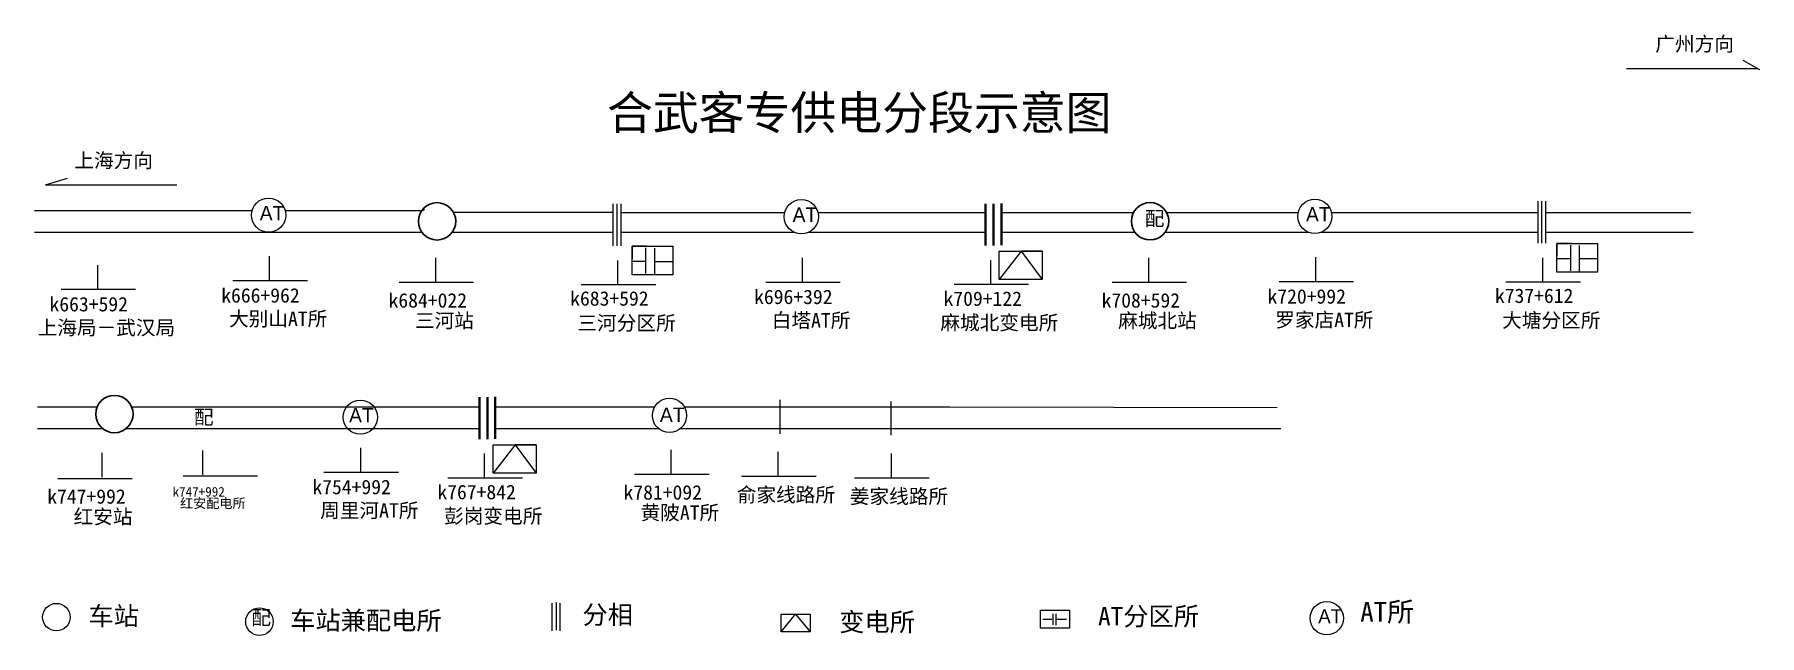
# Model space of a CAD drawing. Header units: millimetres. Extents: x 50 to 420, y -484 to 266.
# Drawn here: x 60.8 to 419.9, y -484.5 to -359.4 of the extents above.
import ezdxf

# ---------------------------------------------------------------- set-up
doc = ezdxf.new("R2010")
doc.units = ezdxf.units.MM
doc.layers.add('站线', color=7, linetype='Continuous', lineweight=30)
doc.styles.add('隶书', font='SIMLI.TTF', dxfattribs={"height": 1.5})

msp = doc.modelspace()

# ---------------------------------------------------------------- linework, layer by layer
for p, q in [((416.39, -364.8), (419.85, -366.7)), ((392.16, -366.52), (419.48, -366.52)), ((63.06, -390.75), (67.61, -389.3)), ((63.06, -390.75), (90.38, -390.75)), ((60.78, -396.05), (106.06, -396.05)), ((112.95, -396.06), (141.41, -396.06)), ((141.63, -396.05), (141.99, -395.81)), ((148.01, -396.39), (181.21, -396.39)), ((182.87, -396.49), (216.95, -396.49)), ((223.88, -396.49), (258.77, -396.49)), ((262.06, -396.49), (289.55, -396.49)), ((296.44, -396.49), (323.8, -396.49)), ((330.77, -396.49), (373.69, -396.49)), ((375.33, -396.49), (405.57, -396.49)), ((60.78, -400.55), (141.39, -400.55)), ((147.75, -400.55), (181.19, -400.55)), ((182.84, -400.55), (218.84, -400.55)), ((222, -400.55), (258.77, -400.55)), ((262.06, -400.55), (289.82, -400.55)), ((296.17, -400.55), (325.91, -400.55)), ((328.66, -400.55), (373.69, -400.55)), ((375.33, -400.55), (406.02, -400.55)), ((109.64, -405.57), (109.64, -410.62)), ((185.18, -403.47), (185.18, -406.14)), ((187.98, -403.86), (187.98, -409.18)), ((189.85, -403.93), (189.85, -409.25)), ((266.18, -404.55), (261.6, -410.44)), ((266.18, -404.55), (270.55, -410.44)), ((270.55, -404.55), (266.18, -404.55)), ((377.67, -402.9), (377.67, -405.57)), ((377.67, -405.57), (377.67, -405.57)), ((380.48, -403.29), (380.48, -408.61)), ((382.34, -403.36), (382.34, -408.68)), ((73.88, -407.4), (73.88, -412.45)), ((144.24, -405.94), (144.24, -410.99)), ((182.16, -406.45), (182.16, -411.49)), ((185.18, -406.14), (185.18, -406.14)), ((185.25, -406.59), (187.98, -406.59)), ((189.91, -406.65), (193.58, -406.65)), ((220.56, -405.89), (220.56, -410.94)), ((259.76, -406.37), (259.76, -411.41)), ((292.67, -405.93), (292.67, -410.98)), ((327.43, -405.8), (327.43, -410.85)), ((374.65, -405.88), (374.65, -410.93)), ((377.75, -406.02), (380.48, -406.02)), ((382.41, -406.08), (386.07, -406.08)), ((66.3, -412.45), (81.83, -412.45)), ((102.06, -410.62), (117.58, -410.62)), ((136.66, -410.99), (152.19, -410.99)), ((174.58, -411.49), (190.1, -411.49)), ((212.98, -410.94), (228.5, -410.94)), ((252.18, -411.41), (267.7, -411.41)), ((285.09, -410.98), (300.61, -410.98)), ((319.85, -410.85), (335.37, -410.85)), ((367.07, -410.93), (382.59, -410.93)), ((61.43, -436.93), (73.81, -436.93)), ((81.01, -436.93), (109.36, -436.93)), ((109.17, -436.93), (116.16, -436.93)), ((114.28, -436.93), (153.4, -436.93)), ((156.69, -436.93), (189.86, -436.93)), ((196.06, -436.93), (251.28, -436.93)), ((215.92, -435.48), (215.92, -442.53)), ((239.03, -435.78), (239.03, -442.83)), ((251.28, -436.93), (319.48, -437.02)), ((61.43, -441.42), (74.96, -441.42)), ((79.87, -441.42), (108.8, -441.42)), ((107.91, -441.43), (117.27, -441.43)), ((114.84, -441.42), (153.4, -441.42)), ((156.69, -441.42), (190.65, -441.42)), ((195.27, -441.42), (247.41, -441.42)), ((247.41, -441.42), (320.24, -441.39)), ((160.82, -444.8), (156.24, -450.69)), ((160.82, -444.8), (165.19, -450.69)), ((165.19, -444.8), (160.82, -444.8)), ((74.79, -446.47), (74.79, -451.52)), ((95.77, -445.99), (95.77, -451.03)), ((128.61, -445.45), (128.61, -450.49)), ((154.4, -446.61), (154.4, -451.66)), ((193.26, -445.89), (193.26, -450.94)), ((215.52, -446.28), (215.52, -451.33)), ((239.07, -446.62), (239.07, -451.66)), ((65.61, -451.79), (81.14, -451.79)), ((91.69, -451.3), (107.21, -451.3)), ((121.03, -450.49), (136.56, -450.49)), ((146.82, -451.66), (162.34, -451.66)), ((185.68, -450.94), (201.2, -450.94)), ((207.94, -451.33), (223.46, -451.33)), ((231.49, -451.66), (247.01, -451.66))]:
    msp.add_line(p, q)
at = {"color": 2, "lineweight": 25}
for p, q in [((181.19, -394.7), (181.19, -403.41)), ((181.19, -394.7), (181.19, -403.41)), ((181.98, -394.7), (181.98, -403.41)), ((182.84, -394.7), (182.84, -403.41)), ((373.69, -394.14), (373.69, -402.84)), ((373.69, -394.14), (373.69, -402.84)), ((374.47, -394.14), (374.47, -402.84)), ((375.33, -394.14), (375.33, -402.84))]:
    msp.add_line(p, q, dxfattribs=at)
at = {"color": 1, "lineweight": 40}
for p, q in [((258.77, -394.67), (258.77, -403.37)), ((258.77, -394.67), (258.77, -397.32)), ((260.41, -394.67), (260.41, -403.37)), ((262.06, -394.6), (262.06, -403.3)), ((153.4, -434.92), (153.4, -443.62)), ((153.4, -434.92), (153.4, -437.57)), ((155.05, -434.92), (155.05, -443.62)), ((156.69, -434.85), (156.69, -443.55))]:
    msp.add_line(p, q, dxfattribs=at)
at = {"lineweight": -3}
for p, q in [((216.2, -483.76), (219.21, -480.04)), ((219.21, -480.04), (222.21, -483.76))]:
    msp.add_line(p, q, dxfattribs=at)
for points in [[(185.18, -403.47), (193.62, -403.47), (193.62, -409.44), (185.18, -409.44)], [(261.6, -404.55), (270.55, -404.55), (270.55, -410.44), (261.6, -410.44)], [(377.67, -402.9), (386.12, -402.9), (386.12, -408.87), (377.67, -408.87)], [(156.24, -444.8), (165.19, -444.8), (165.19, -450.69), (156.24, -450.69)]]:
    msp.add_lwpolyline(points, close=True)
for points in [[(185.18, -403.47), (188.14, -403.47), (185.18, -403.47)], [(377.67, -402.9), (380.64, -402.9), (377.67, -402.9)]]:
    msp.add_lwpolyline(points)
for points in [[(216.2, -480.04), (222.21, -480.04), (222.21, -483.76), (216.2, -483.76)], [(270.2, -479.23), (276.21, -479.23), (276.21, -482.95), (270.2, -482.95)]]:
    msp.add_lwpolyline(points, close=True, dxfattribs=at)
for centre, radius in [((109.5, -397.03), 3.57), ((220.42, -397.35), 3.57), ((327.29, -397.26), 3.57), ((128.59, -439.06), 3.57), ((192.96, -438.7), 3.57), ((329.77, -480.89), 3.47)]:
    msp.add_circle(centre, radius)
at = {"color": 3, "lineweight": 30}
for centre in [(144.57, -398.31), (293, -398.3), (77.41, -438.41)]:
    msp.add_circle(centre, 3.89, dxfattribs=at)
at = {"layer": '站线', "color": 7, "lineweight": -3}
for p, q in [((168.45, -477.75), (168.45, -483.52)), ((169.34, -477.64), (169.34, -483.41)), ((170.12, -477.75), (170.12, -483.52)), ((270.7, -481.12), (272.53, -481.12)), ((272.72, -479.97), (272.72, -482.28)), ((273.39, -479.97), (273.39, -482.37)), ((273.58, -481.12), (275.6, -481.12))]:
    msp.add_line(p, q, dxfattribs=at)
for centre in [(65.33, -480.67), (107.61, -481.62)]:
    msp.add_circle(centre, 2.87, dxfattribs=at)

# ---------------------------------------------------------------- texts
for s, insert, char_height, width, attachment_point in [('{\\fSimSun|b0|i0|c134|p2;广州方向}', (398.16, -359.9), 3, 43.4533, 1), ('{\\fSimSun|b0|i0|c134|p2;上海方向}', (69.06, -384.14), 3, 43.4533, 1), ('{\\fSimSun|b0|i0|c134|p2;配}', (291.9, -396.22), 3, 0.1341, 1), ('{\\H0.4781x;k666+962}', (99.65, -412.22), 6.275, 1.5716, 1), ('{\\H0.4781x;k683+592}', (172.28, -412.86), 6.275, 1.5716, 1), ('{\\H0.4781x;k696+392}', (210.57, -412.53), 6.275, 1.5716, 1), ('{\\H0.4781x;k709+122}', (250, -412.9), 6.275, 1.5716, 1), ('{\\H0.4781x;k720+992}', (317.44, -412.44), 6.275, 1.5716, 1), ('{\\H0.4781x;k737+612}', (364.78, -412.3), 6.275, 1.5716, 1), ('{\\H0.4781x;k663+592}', (63.9, -414.05), 6.275, 1.5716, 1), ('{\\H0.4781x;k684+022}', (134.48, -413.26), 6.275, 1.5716, 1), ('{\\H0.4781x;k708+592}', (282.91, -413.26), 6.275, 1.5716, 1), ('{\\fSimSun|b0|i0|c134|p54;上海局－武汉局}', (75.74, -420.6), 3, 35.6154, 5), ('{\\fSimSun|b0|i0|c134|p54;大别山AT所}', (111.49, -418.76), 3, 35.6154, 5), ('{\\fSimSun|b0|i0|c134|p54;三河站}', (146.1, -419.13), 3, 32.85, 5), ('{\\fSimSun|b0|i0|c134|p2;三河\\fSimSun|b0|i0|c134|p54;分区所}', (184.02, -419.64), 3, 48.7692, 5), ('{\\fSimSun|b0|i0|c134|p54;白塔AT所}', (222.42, -419.08), 3, 35.6154, 5), ('{\\fSimSun|b0|i0|c134|p54;\\C1;麻城北变电所}', (261.62, -419.56), 3, 40.7818, 5), ('{\\fSimSun|b0|i0|c134|p54;麻城北站}', (294.53, -419.13), 3, 32.85, 5), ('{\\fSimSun|b0|i0|c134|p54;罗家店AT所}', (329.28, -418.99), 3, 35.6154, 5), ('{\\fSimSun|b0|i0|c134|p2;大塘\\fSimSun|b0|i0|c134|p54;分区所}', (376.51, -419.07), 3, 48.7692, 5), ('{\\fSimSun|b0|i0|c134|p2;配}', (93.96, -437.54), 3, 0.1341, 1), ('{\\H0.4781x;k754+992}', (118.63, -452.09), 6.275, 1.5716, 1), ('{\\H0.4781x;k747+992}', (63.43, -454.06), 6.275, 1.5716, 1), ('k747+992', (89.51, -453.58), 2, 1.5716, 1), ('{\\fSimSun|b0|i0|c134|p54;红安配电所}', (97.9, -457.09), 2, 32.85, 5), ('{\\H0.4781x;k767+842}', (144.64, -453.14), 6.275, 1.5716, 1), ('{\\H0.4781x;k781+092}', (183.39, -453.22), 6.275, 1.5716, 1), ('{\\fSimSun|b0|i0|c134|p2;俞家线路\\fSimSun|b0|i0|c134|p54;所}', (217.18, -455.37), 3, 48.7692, 5), ('{\\fSimSun|b0|i0|c134|p2;姜家线路\\fSimSun|b0|i0|c134|p54;所}', (240.73, -455.7), 3, 48.7692, 5), ('{\\fSimSun|b0|i0|c134|p54;红安站}', (75.05, -459.93), 3, 32.85, 5), ('{\\fSimSun|b0|i0|c134|p54;周里河AT所}', (130.47, -458.64), 3, 35.6154, 5), ('{\\fSimSun|b0|i0|c134|p54;\\C1;彭岗变电所}', (156.26, -459.81), 3, 40.7818, 5), ('{\\fSimSun|b0|i0|c134|p54;黄陂}AT{\\fSimSun|b0|i0|c134|p54;所}', (195.12, -459.09), 3, 35.6154, 5), ('{\\fSTSong|b0|i0|c134|p2;AT\\fSimSun|b0|i0|c134|p2;所}', (336.75, -477.5), 4.1022, 16.7579, 1), ('{\\fSimSun|b0|i0|c134|p2;配}', (105.91, -479.26), 3, 0.1341, 1)]:
    msp.add_mtext(s, dxfattribs=dict(insert=insert, char_height=char_height, width=width, attachment_point=attachment_point))
at = {"insert": (179.93, -372.21), "char_height": 7, "attachment_point": 1}
msp.add_mtext('{\\fFangSong_GB2312|b0|i0|c134|p49;合武客专供电分段示意图}', dxfattribs=at)
at = {"attachment_point": 1, "style": '隶书'}
for insert, char_height, width in [((107.66, -395.11), 1.5, 56.3862), ((218.58, -395.43), 1.5, 56.3862), ((325.45, -395.34), 1.5, 56.3862), ((126.26, -437.15), 1.5, 56.3862), ((190.96, -437.05), 1.5, 56.3862), ((327.99, -479.03), 1.457, 54.756)]:
    msp.add_mtext('{\\H2x;AT}', dxfattribs=dict(at, insert=insert, char_height=char_height, width=width))
at = {"lineweight": -3, "attachment_point": 1}
for s, insert, char_height, width in [('{\\fSimSun|b0|i0|c134|p2;\\H1.187x;车站}', (72, -478.49), 3.2444, 18.3045), ('{\\fSimSun|b0|i0|c134|p2;\\H1.187x;车站兼配电所}', (114, -479.44), 3.2444, 33.0593), ('{\\fSimSun|b0|i0|c134|p2;分相}', (174.84, -478.25), 3.8528, 29.6866), ('{\\fSimSun|b0|i0|c134|p2;变电所}', (228.28, -479.75), 3.8528, 18.267), ('{\\fSimSun|b0|i0|c134|p2;\\H1.187x;AT分区所}', (282.17, -478.56), 3.2444, 23.7682)]:
    msp.add_mtext(s, dxfattribs=dict(at, insert=insert, char_height=char_height, width=width))

doc.saveas('drawing.dxf')
